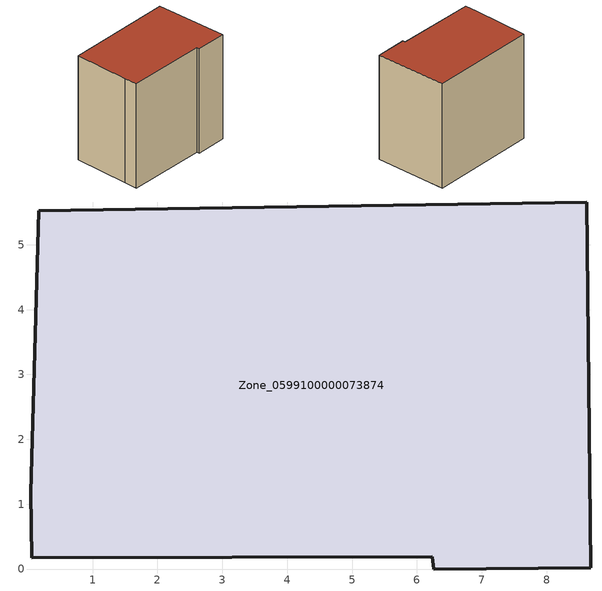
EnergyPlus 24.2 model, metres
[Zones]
Zone_0599100000073874
 floor ground (C_G): 6.26,0 6.24,0.19 0.06,0.17 0.05,1.17 0.17,5.52 8.62,5.66 8.68,0.02 z0
 wall outside (C_F): 6.24,0.19 6.26,0 8.68,0.02 8.62,5.66 0.17,5.52 0.05,1.17 0.06,0.17 6.24,0.19 z0:8.26
 roof outside (C_R): 8.62,5.66 0.17,5.52 0.05,1.17 0.06,0.17 6.24,0.19 6.26,0 8.68,0.02 z8.26
[BUILDING]
Pand.0599100000073874: North Axis=0; Terrain=City; Loads Convergence Tolerance Value=0.04; Temperature Convergence Tolerance Value=0.4; Solar Distribution=FullExterior; Maximum Number of Warmup Days=25; Minimum Number of Warmup Days=1
[Site:Location]
Rotterdam.The.Hague.AP_ZH_NLD Design_Conditions: Latitude=51.96; Longitude=4.45; Time Zone=1; Elevation=-4.5
[SITE:GROUNDTEMPERATURE:BUILDINGSURFACE]
18, 18, 18, 18, 18, 18, 18, 18, 18, 18, 18, 18
[MATERIAL] Thermal Absorptance=0.9; Solar Absorptance=0.7; Visible Absorptance=0.7
Name | Roughness | Thickness | Conductivity | Density | Specific Heat
G.TI.1975-1991 | MediumSmooth | 0.15 | 0.288461 | 540 | 1210
F.TI.1975-1991 | Rough | 0.3 | 0.230769 | 1920 | 840
R.TI.1975-1991 | MediumRough | 0.2 | 0.153846 | 1500 | 1000
[CONSTRUCTION]
C_G: G.TI.1975-1991
C_F: F.TI.1975-1991
C_R: R.TI.1975-1991
[ZONE]
Zone_0599100000073874: Type=1; Multiplier=1; Ceiling Height=Autocalculate; Volume=Autocalculate; Floor Area=autocalculate; Part of Total Floor Area=Yes
[ZONEINFILTRATION:DESIGNFLOWRATE]
Infil_Zone_0599100000073874: Zone or ZoneList or Space or SpaceList=Zone_0599100000073874; Schedule=AlwaysOn; Design Flow Rate Calculation Method=Flow/Area; Flow Rate per Floor Area=0.003; Constant Term Coefficient=1; Temperature Term Coefficient=0; Velocity Term Coefficient=0; Velocity Squared Term Coefficient=0
[HVACTEMPLATE:ZONE:IDEALLOADSAIRSYSTEM]
Zone_0599100000073874: Maximum Heating Supply Air Temperature=50; Minimum Cooling Supply Air Temperature=13; Maximum Heating Supply Air Humidity Ratio=0.0156; Minimum Cooling Supply Air Humidity Ratio=0.0077; Heating Limit=NoLimit; Cooling Limit=NoLimit; Dehumidification Control Type=ConstantSensibleHeatRatio; Cooling Sensible Heat Ratio=0.7; Dehumidification Setpoint=60; Humidification Control Type=None; Humidification Setpoint=30; Outdoor Air Method=None; Outdoor Air Flow Rate per Person=0.00944; Outdoor Air Flow Rate per Zone Floor Area=0; Outdoor Air Flow Rate per Zone=0; Demand Controlled Ventilation Type=None; Outdoor Air Economizer Type=NoEconomizer; Heat Recovery Type=None; Sensible Heat Recovery Effectiveness=0.7; Latent Heat Recovery Effectiveness=0.65
[ZONECONTROL:THERMOSTAT]
ThermostatControl_Zone_0599100000073874: Zone or ZoneList=Zone_0599100000073874; Control Type Schedule=DualSetpointControlType; Control 1=Thermostat_Zone_0599100000073874; Temperature Difference Between Cutout And Setpoint=0
[THERMOSTATSETPOINT:DUALSETPOINT]
Thermostat_Zone_0599100000073874: Heating Setpoint Temperature Schedule=HeatingSetpoint_Zone_0599100000073874; Cooling Setpoint Temperature Schedule=CoolingSetpoint_Zone_0599100000073874
[SCHEDULE:COMPACT]
HeatingSetpoint_Zone_0599100000073874: Through: 12/31, For: AllDays, Until: 24:00, 21
CoolingSetpoint_Zone_0599100000073874: Through: 12/31, For: AllDays, Until: 24:00, 24
DualSetpointControlType: Through: 12/31, For: AllDays, Until: 24:00, 4
AlwaysOn: Through: 12/31, For: AllDays, Until: 24:00, 1
